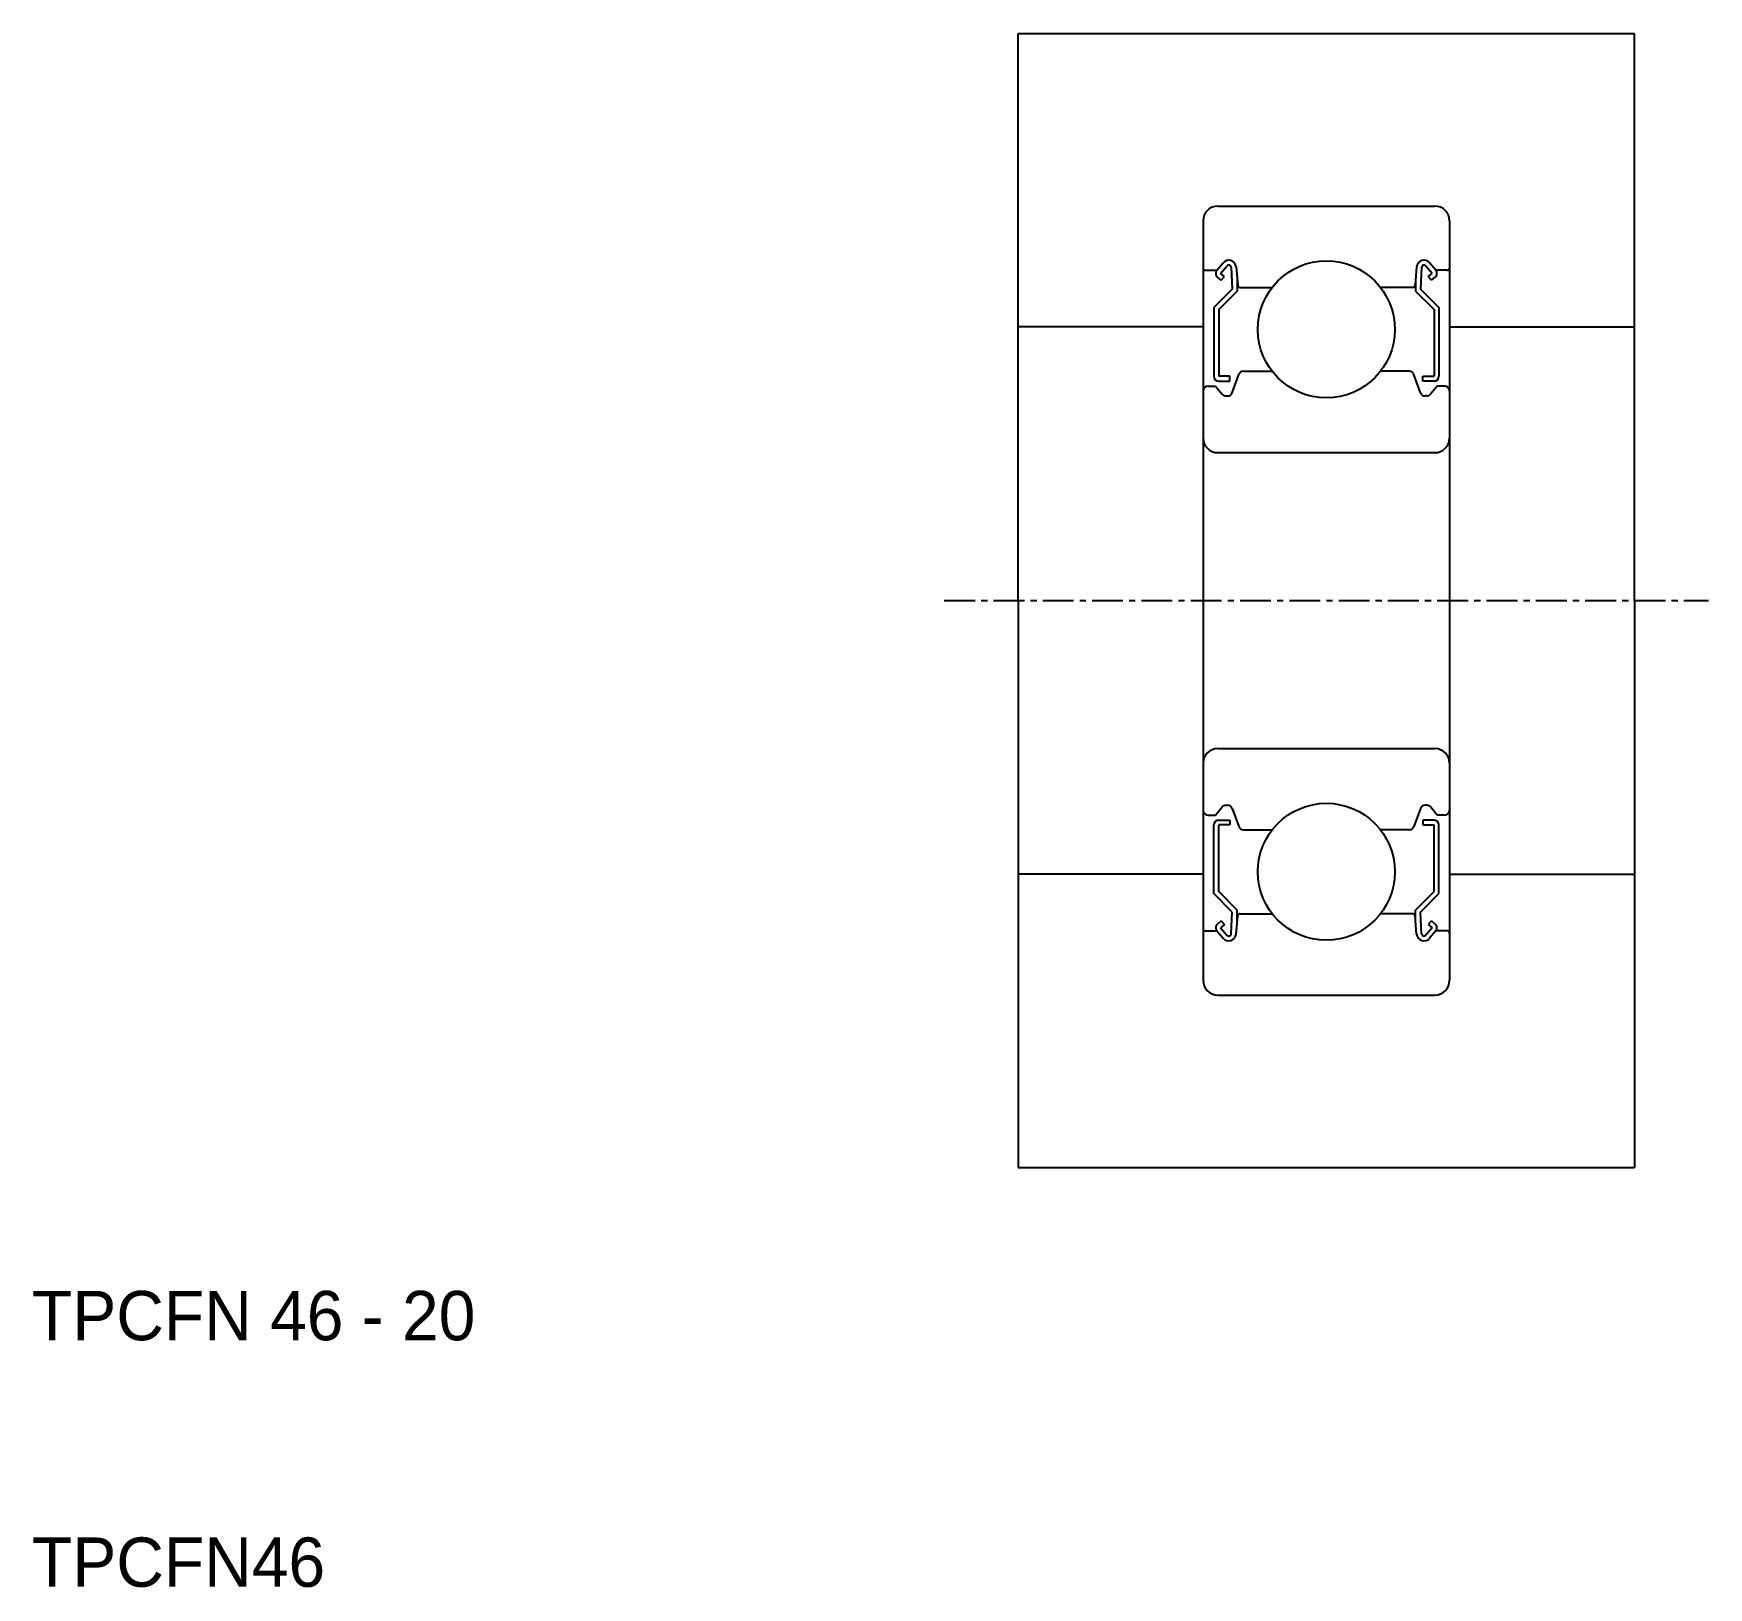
# Model space of a CAD drawing. Extents: x 111.1 to 179, y 82.3 to 145.4.
import ezdxf

# ---------------------------------------------------------------- set-up
doc = ezdxf.new("R2010")
doc.units = 0
doc.linetypes.add('CENTER', pattern=[2, 1.25, -0.25, 0.25, -0.25])
doc.linetypes.add('DASHED', pattern=[19.05, 12.7, -6.35])
doc.layers.get('0').update_dxf_attribs({"linetype": 'CONTINUOUS'})
doc.layers.add('CENTER', color=1, linetype='CENTER')

msp = doc.modelspace()

# ---------------------------------------------------------------- linework, layer by layer
for p, q in [((150.998, 122.361), (150.998, 145.361)), ((150.998, 145.361), (175.998, 145.361)), ((175.998, 122.361), (175.998, 145.361)), ((159.098, 138.361), (167.898, 138.361)), ((158.498, 137.761), (158.498, 106.961)), ((168.498, 137.761), (168.498, 106.961)), ((159.058, 135.761), (159.308, 136.059)), ((159.211, 135.632), (159.461, 135.93)), ((159.836, 135.892), (159.901, 135.152)), ((167.16, 135.892), (167.095, 135.152)), ((167.785, 135.632), (167.535, 135.93)), ((167.938, 135.761), (167.688, 136.059)), ((158.598, 135.761), (159.058, 135.761)), ((159.236, 135.351), (159.083, 135.479)), ((159.364, 135.504), (159.211, 135.632)), ((159.236, 135.351), (159.364, 135.504)), ((159.638, 135.871), (159.681, 134.994)), ((159.881, 135.381), (159.881, 134.911)), ((167.115, 135.381), (167.115, 134.911)), ((167.358, 135.871), (167.315, 134.994)), ((167.632, 135.504), (167.785, 135.632)), ((167.76, 135.351), (167.632, 135.504)), ((167.76, 135.351), (167.913, 135.479)), ((168.398, 135.761), (167.938, 135.761)), ((159.681, 134.994), (158.931, 134.244)), ((159.881, 134.911), (159.131, 134.161)), ((160.001, 135.061), (161.301, 135.061)), ((166.996, 135.061), (165.695, 135.061)), ((167.115, 134.911), (167.865, 134.161)), ((167.315, 134.994), (168.065, 134.244)), ((158.931, 134.244), (158.931, 131.461)), ((159.131, 134.161), (159.131, 131.461)), ((167.865, 134.161), (167.865, 131.461)), ((168.065, 134.244), (168.065, 131.461)), ((159.581, 131.461), (159.131, 131.461)), ((159.131, 131.261), (159.581, 131.261)), ((159.581, 131.261), (159.581, 131.461)), ((159.68, 130.793), (159.948, 131.53)), ((160.136, 131.661), (161.301, 131.661)), ((166.86, 131.661), (165.695, 131.661)), ((167.316, 130.793), (167.048, 131.53)), ((167.415, 131.461), (167.865, 131.461)), ((167.415, 131.261), (167.415, 131.461)), ((167.865, 131.261), (167.415, 131.261)), ((158.698, 131.061), (158.998, 131.061)), ((158.998, 131.061), (159.274, 130.733)), ((159.427, 130.661), (159.492, 130.661)), ((167.569, 130.661), (167.504, 130.661)), ((167.998, 131.061), (167.723, 130.733)), ((168.298, 131.061), (167.998, 131.061)), ((159.098, 128.361), (167.898, 128.361)), ((150.998, 122.361), (150.998, 99.361)), ((175.998, 122.361), (175.998, 99.361)), ((159.098, 116.361), (167.898, 116.361)), ((158.698, 113.661), (158.998, 113.661)), ((158.998, 113.661), (159.274, 113.99)), ((159.131, 113.461), (159.581, 113.461)), ((159.427, 114.061), (159.492, 114.061)), ((159.581, 113.461), (159.581, 113.261)), ((159.68, 113.93), (159.948, 113.193)), ((167.316, 113.93), (167.048, 113.193)), ((167.865, 113.461), (167.415, 113.461)), ((167.415, 113.461), (167.415, 113.261)), ((167.569, 114.061), (167.504, 114.061)), ((167.998, 113.661), (167.723, 113.99)), ((168.298, 113.661), (167.998, 113.661)), ((158.931, 110.478), (158.931, 113.261)), ((159.131, 110.561), (159.131, 113.261)), ((159.581, 113.261), (159.131, 113.261)), ((160.136, 113.061), (161.301, 113.061)), ((166.86, 113.061), (165.695, 113.061)), ((167.415, 113.261), (167.865, 113.261)), ((167.865, 110.561), (167.865, 113.261)), ((168.065, 110.478), (168.065, 113.261)), ((159.681, 109.728), (158.931, 110.478)), ((159.881, 109.811), (159.131, 110.561)), ((167.115, 109.811), (167.865, 110.561)), ((167.315, 109.728), (168.065, 110.478)), ((159.638, 108.851), (159.681, 109.728)), ((159.836, 108.83), (159.901, 109.57)), ((159.881, 109.341), (159.881, 109.811)), ((160.001, 109.661), (161.301, 109.661)), ((166.996, 109.661), (165.695, 109.661)), ((167.16, 108.83), (167.095, 109.57)), ((167.115, 109.341), (167.115, 109.811)), ((167.358, 108.851), (167.315, 109.728)), ((158.598, 108.961), (159.058, 108.961)), ((159.058, 108.961), (159.308, 108.664)), ((159.236, 109.371), (159.083, 109.243)), ((159.364, 109.218), (159.211, 109.09)), ((159.211, 109.09), (159.461, 108.792)), ((159.236, 109.371), (159.364, 109.218)), ((167.785, 109.09), (167.535, 108.792)), ((167.76, 109.371), (167.632, 109.218)), ((167.632, 109.218), (167.785, 109.09)), ((167.938, 108.961), (167.688, 108.664)), ((167.76, 109.371), (167.913, 109.243)), ((168.398, 108.961), (167.938, 108.961)), ((159.098, 106.361), (167.898, 106.361)), ((161.498, 106.361), (161.498, 106.361)), ((163.498, 106.361), (163.498, 106.361)), ((150.998, 99.361), (175.998, 99.361))]:
    msp.add_line(p, q)
at = {"color": 3, "linetype": 'DASHED'}
for p, q in [((158.498, 133.461), (150.998, 133.461)), ((168.498, 133.461), (175.998, 133.461)), ((158.498, 111.261), (150.998, 111.261)), ((168.498, 111.261), (175.998, 111.261))]:
    msp.add_line(p, q, dxfattribs=at)
for centre in [(163.498, 133.361), (163.498, 133.361), (163.498, 111.361), (163.498, 111.361)]:
    msp.add_circle(centre, 2.778)
for centre, radius, start, end in [((159.098, 137.761), 0.6, 90, 180), ((167.898, 137.761), 0.6, 0, 90), ((159.538, 135.866), 0.3, 4.99683, 140.00119), ((159.538, 135.866), 0.1, 2.81979, 140.00022), ((167.459, 135.866), 0.3, 39.99881, 175.00317), ((167.458, 135.866), 0.1, 39.99978, 177.18021), ((158.598, 135.861), 0.1, 180, 270), ((159.211, 135.633), 0.2, 140.00119, 230.08703), ((167.785, 135.633), 0.2, 309.91297, 39.99881), ((168.398, 135.861), 0.1, 270, 0), ((160.001, 135.161), 0.1, 184.99683, 270), ((166.996, 135.161), 0.1, 270, 355.00317), ((159.131, 131.461), 0.2, 180, 270), ((160.136, 131.461), 0.2, 90, 159.99165), ((166.86, 131.461), 0.2, 20.00835, 90), ((167.865, 131.461), 0.2, 270, 0), ((158.698, 130.861), 0.2, 90, 180), ((159.427, 130.861), 0.2, 219.9952, 270), ((159.492, 130.861), 0.2, 270, 339.99165), ((167.504, 130.861), 0.2, 200.00835, 270), ((167.569, 130.861), 0.2, 270, 320.0048), ((168.298, 130.861), 0.2, 0, 90), ((159.098, 128.961), 0.6, 180, 270), ((167.898, 128.961), 0.6, 270, 0), ((159.098, 115.761), 0.6, 90, 180), ((167.898, 115.761), 0.6, 0, 90), ((158.698, 113.861), 0.2, 180, 270), ((159.131, 113.261), 0.2, 90, 180), ((159.427, 113.861), 0.2, 90, 140.0048), ((159.492, 113.861), 0.2, 20.00835, 90), ((167.504, 113.861), 0.2, 90, 159.99165), ((167.569, 113.861), 0.2, 39.9952, 90), ((167.865, 113.261), 0.2, 0, 90), ((168.298, 113.861), 0.2, 270, 0), ((160.136, 113.261), 0.2, 200.00835, 270), ((166.86, 113.261), 0.2, 270, 339.99165), ((160.001, 109.561), 0.1, 90, 175.00317), ((166.996, 109.561), 0.1, 4.99683, 90), ((158.598, 108.861), 0.1, 90, 180), ((159.211, 109.09), 0.2, 129.91297, 219.99881), ((159.538, 108.856), 0.3, 219.99881, 355.00317), ((159.538, 108.856), 0.1, 219.99978, 357.18021), ((167.459, 108.856), 0.3, 184.99683, 320.00119), ((167.458, 108.856), 0.1, 182.81979, 320.00022), ((167.785, 109.09), 0.2, 320.00119, 50.08703), ((168.398, 108.861), 0.1, 0, 90), ((159.098, 106.961), 0.6, 180, 270), ((167.898, 106.961), 0.6, 270, 0)]:
    msp.add_arc(centre, radius, start, end)
at = {"layer": 'CENTER', "color": 1, "linetype": 'CENTER'}
msp.add_line((147.998, 122.361), (178.998, 122.361), dxfattribs=at)

# ---------------------------------------------------------------- texts
for s, p in [('TPCFN 46 - 20', (110.998, 92.361)), ('TPCFN46', (110.998, 82.361))]:
    msp.add_text(s, height=2).set_placement(p)

doc.saveas('drawing.dxf')
